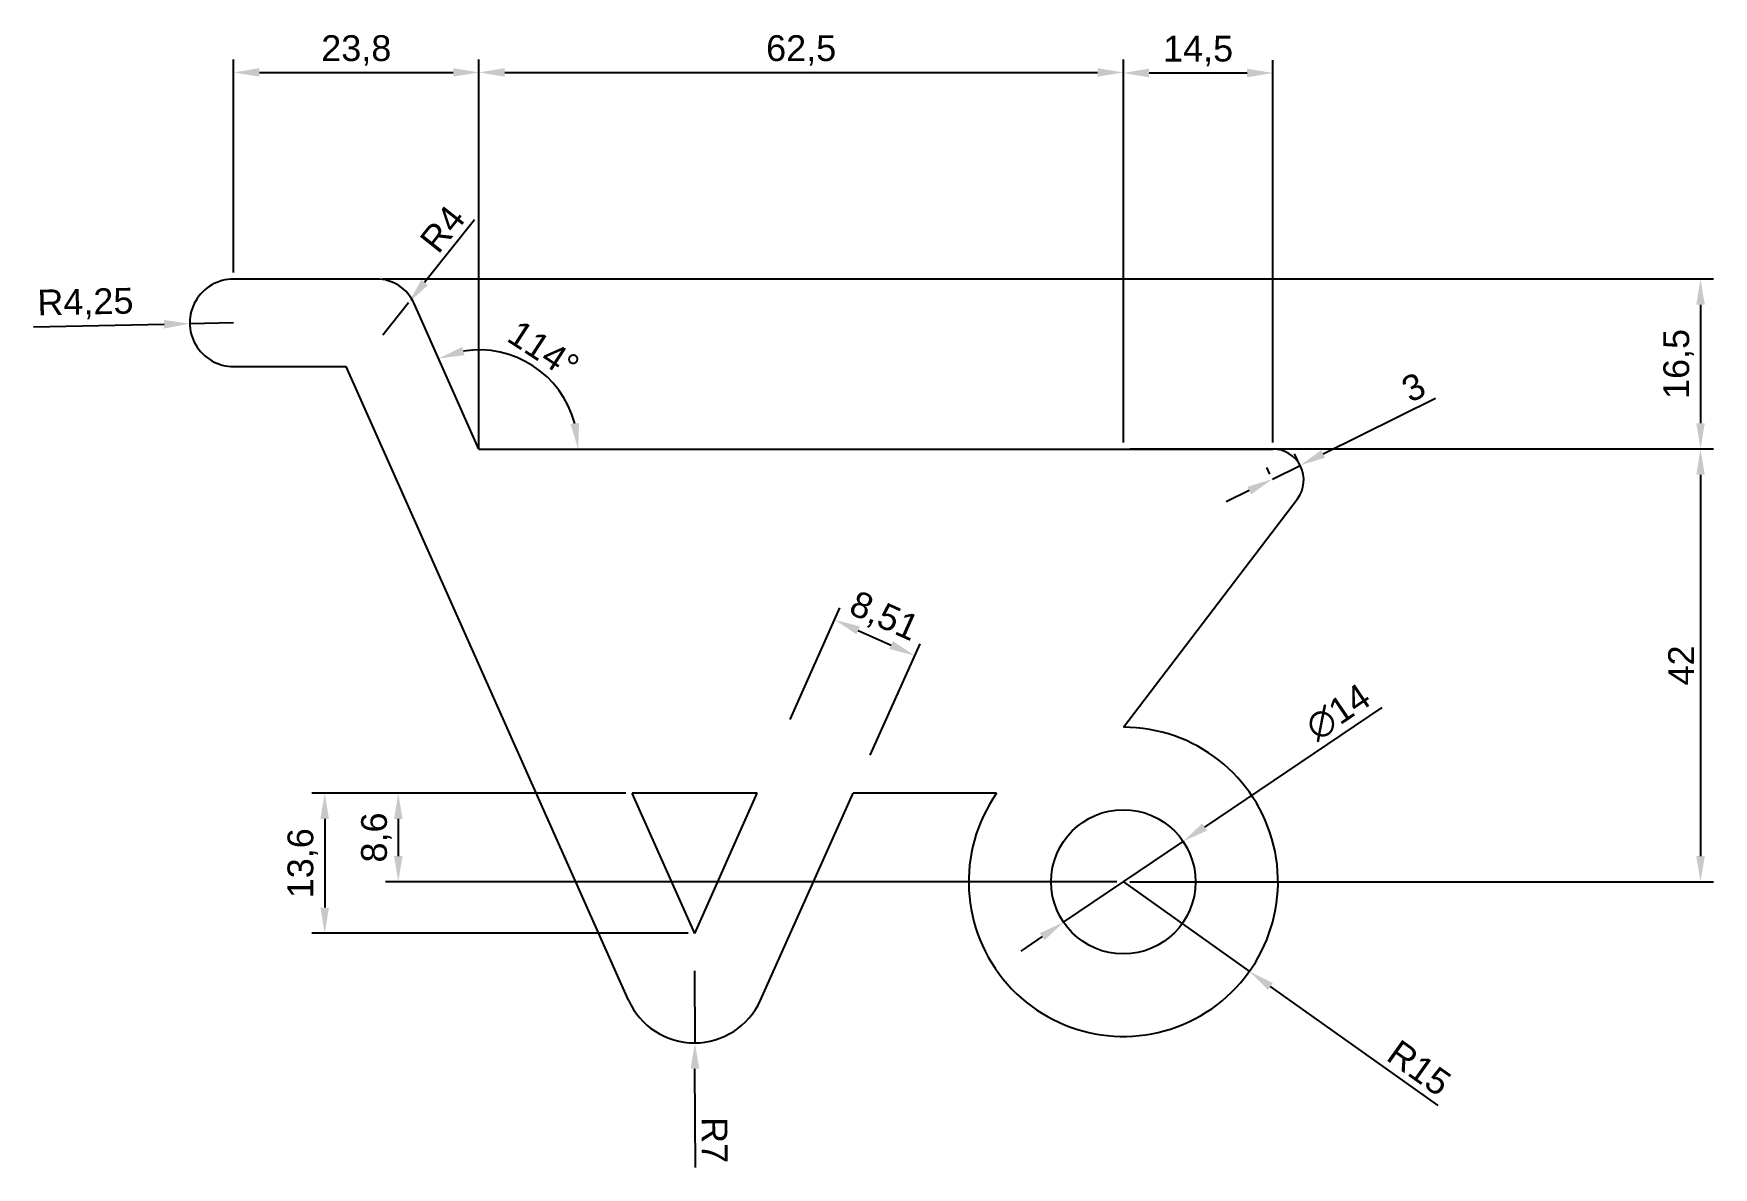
# Model space of a CAD drawing. Header units: millimetres. Extents: x 58 to 220, y 81 to 191.
import ezdxf

# ---------------------------------------------------------------- set-up
doc = ezdxf.new("R2010")
doc.units = ezdxf.units.MM
doc.styles.get("Standard").update_dxf_attribs({"font": 'arial.ttf'})
doc.dimstyles.new('ISO-25', dxfattribs={"dimtxt": 2.5, "dimasz": 2.5, "dimexe": 1.25, "dimexo": 0.625, "dimtad": 1, "dimtxsty": 'Standard', "dimcen": 2.5, "dimadec": 0, "dimazin": 0, "dimtfac": 1, "dimtmove": 0, "dimatfit": 3, "dimfxl": 1, "dimarcsym": 0})

# ---------------------------------------------------------------- blocks, each defined once
blk = doc.blocks.new('*D1')
at = {"color": 0, "lineweight": -2, "transparency": 16777216}
for p, q in [((100.76, 150.94), (100.76, 188.11)), ((163.26, 150.94), (163.26, 188.11)), ((103.26, 186.86), (160.76, 186.86))]:
    blk.add_line(p, q, dxfattribs=at)
at = {"color": 0, "transparency": 16777216}
for points in [[(103.26, 187.28), (103.26, 186.45), (100.76, 186.86)], [(160.76, 187.28), (160.76, 186.45), (163.26, 186.86)]]:
    blk.add_solid(points, dxfattribs=at)
at = {"layer": 'Defpoints', "color": 0, "transparency": 16777216}
for p in [(163.26, 186.86), (100.76, 150.32), (163.26, 150.32)]:
    blk.add_point(p, dxfattribs=at)
at = {"color": 0, "transparency": 16777216, "insert": (132.01, 188.99), "char_height": 2.5, "attachment_point": 5}
blk.add_mtext('62,5', dxfattribs=at)
blk = doc.blocks.new('*D2')
at = {"color": 0, "lineweight": -2, "transparency": 16777216}
for p, q in [((163.26, 150.94), (163.26, 188.06)), ((177.76, 150.94), (177.76, 188.06)), ((165.76, 186.81), (175.26, 186.81))]:
    blk.add_line(p, q, dxfattribs=at)
at = {"color": 0, "transparency": 16777216}
for points in [[(165.76, 187.23), (165.76, 186.39), (163.26, 186.81)], [(175.26, 187.23), (175.26, 186.39), (177.76, 186.81)]]:
    blk.add_solid(points, dxfattribs=at)
at = {"layer": 'Defpoints', "color": 0, "transparency": 16777216}
for p in [(177.76, 186.81), (163.26, 150.32), (177.76, 150.32)]:
    blk.add_point(p, dxfattribs=at)
at = {"color": 0, "transparency": 16777216, "insert": (170.51, 188.94), "char_height": 2.5, "attachment_point": 5}
blk.add_mtext('14,5', dxfattribs=at)
blk = doc.blocks.new('*D3')
at = {"color": 0, "lineweight": -2, "transparency": 16777216}
for p, q in [((182.65, 149.84), (193.55, 155.24)), ((177.48, 147.88), (177.17, 148.52)), ((177.72, 147.4), (180.41, 148.73)), ((180.17, 149.21), (179.85, 149.85)), ((175.48, 146.29), (173.24, 145.18))]:
    blk.add_line(p, q, dxfattribs=at)
at = {"color": 0, "transparency": 16777216}
for points in [[(182.46, 150.21), (182.83, 149.47), (180.41, 148.73)], [(175.3, 146.66), (175.67, 145.91), (177.72, 147.4)]]:
    blk.add_solid(points, dxfattribs=at)
at = {"layer": 'Defpoints', "color": 0, "transparency": 16777216}
for p in [(180.41, 148.73), (180.45, 148.65), (177.76, 147.32)]:
    blk.add_point(p, dxfattribs=at)
at = {"color": 0, "transparency": 16777216, "insert": (191.41, 156.3), "char_height": 2.5, "attachment_point": 5, "rotation": 26.3596}
blk.add_mtext('3', dxfattribs=at)
blk = doc.blocks.new('*D5')
at = {"color": 0, "lineweight": -2, "transparency": 16777216}
for p, q in [((121.66, 99.68), (121.7, 92.68)), ((121.76, 80.6), (121.71, 90.18))]:
    blk.add_line(p, q, dxfattribs=at)
at = {"color": 0, "transparency": 16777216}
blk.add_solid([(122.13, 90.19), (121.29, 90.18), (121.7, 92.68)], dxfattribs=at)
at = {"layer": 'Defpoints', "color": 0, "transparency": 16777216}
for p in [(121.66, 99.68), (121.7, 92.68)]:
    blk.add_point(p, dxfattribs=at)
at = {"color": 0, "transparency": 16777216, "insert": (123.62, 83.25), "char_height": 2.5, "attachment_point": 5, "rotation": 270.2922}
blk.add_mtext('R7', dxfattribs=at)
blk = doc.blocks.new('*D6')
at = {"color": 0, "lineweight": -2, "transparency": 16777216}
for p, q in [((100.32, 172.57), (95.49, 166.48)), ((91.45, 161.39), (93.94, 164.52))]:
    blk.add_line(p, q, dxfattribs=at)
at = {"color": 0, "transparency": 16777216}
blk.add_solid([(95.17, 166.74), (95.82, 166.22), (93.94, 164.52)], dxfattribs=at)
at = {"layer": 'Defpoints', "color": 0, "transparency": 16777216}
for p in [(93.94, 164.52), (91.45, 161.39)]:
    blk.add_point(p, dxfattribs=at)
at = {"color": 0, "transparency": 16777216, "insert": (97.22, 171.67), "char_height": 2.5, "attachment_point": 5, "rotation": 51.5634}
blk.add_mtext('R4', dxfattribs=at)
blk = doc.blocks.new('*D9')
at = {"color": 0, "lineweight": -2, "transparency": 16777216}
for p, q in [((188.32, 125.25), (171.13, 113.63)), ((157.46, 104.4), (169.06, 112.24)), ((155.39, 103), (153.32, 101.6))]:
    blk.add_line(p, q, dxfattribs=at)
at = {"color": 0, "transparency": 16777216}
for points in [[(170.9, 113.98), (171.37, 113.29), (169.06, 112.24)], [(155.16, 103.34), (155.62, 102.65), (157.46, 104.4)]]:
    blk.add_solid(points, dxfattribs=at)
at = {"layer": 'Defpoints', "color": 0, "transparency": 16777216}
for p in [(169.06, 112.24), (157.46, 104.4)]:
    blk.add_point(p, dxfattribs=at)
at = {"color": 0, "transparency": 16777216, "insert": (184.1, 124.77), "char_height": 2.5, "attachment_point": 5, "rotation": 34.0492}
blk.add_mtext('∅14', dxfattribs=at)
blk = doc.blocks.new('*D10')
at = {"color": 0, "lineweight": -2, "transparency": 16777216}
for p, q in [((163.26, 108.32), (175.49, 99.62)), ((193.8, 86.6), (177.52, 98.17))]:
    blk.add_line(p, q, dxfattribs=at)
at = {"color": 0, "transparency": 16777216}
blk.add_solid([(177.77, 98.51), (177.28, 97.84), (175.49, 99.62)], dxfattribs=at)
at = {"layer": 'Defpoints', "color": 0, "transparency": 16777216}
for p in [(163.26, 108.32), (175.49, 99.62)]:
    blk.add_point(p, dxfattribs=at)
at = {"color": 0, "transparency": 16777216, "insert": (191.95, 90.25), "char_height": 2.5, "attachment_point": 5, "rotation": 324.5853}
blk.add_mtext('R15', dxfattribs=at)
blk = doc.blocks.new('*D12')
at = {"color": 0, "lineweight": -2, "transparency": 16777216}
blk.add_arc((100.76, 150.32), 9.62, 14.9306, 99.0694, dxfattribs=at)
at = {"color": 0, "transparency": 16777216}
for points in [[(99.36, 159.42), (99.13, 160.22), (96.85, 159.1)], [(110.47, 152.85), (109.64, 152.74), (110.38, 150.32)]]:
    blk.add_solid(points, dxfattribs=at)
at = {"layer": 'Defpoints', "color": 0, "transparency": 16777216}
for p in [(94.47, 164.44), (108.34, 156.24), (100.76, 150.32), (100.76, 150.32), (163.26, 150.32)]:
    blk.add_point(p, dxfattribs=at)
at = {"color": 0, "transparency": 16777216, "insert": (107.03, 159.96), "char_height": 2.5, "attachment_point": 5, "rotation": 327}
blk.add_mtext('114°', dxfattribs=at)
blk = doc.blocks.new('*D13')
at = {"color": 0, "lineweight": -2, "transparency": 16777216}
for p, q in [((91.44, 166.82), (220.49, 166.82)), ((219.24, 164.32), (219.24, 152.82)), ((178.39, 150.32), (220.49, 150.32))]:
    blk.add_line(p, q, dxfattribs=at)
at = {"color": 0, "transparency": 16777216}
for points in [[(218.83, 164.32), (219.66, 164.32), (219.24, 166.82)], [(218.83, 152.82), (219.66, 152.82), (219.24, 150.32)]]:
    blk.add_solid(points, dxfattribs=at)
at = {"layer": 'Defpoints', "color": 0, "transparency": 16777216}
for p in [(90.82, 166.82), (177.76, 150.32), (219.24, 150.32)]:
    blk.add_point(p, dxfattribs=at)
at = {"color": 0, "transparency": 16777216, "insert": (217.12, 158.57), "char_height": 2.5, "attachment_point": 5, "rotation": 90}
blk.add_mtext('16,5', dxfattribs=at)
blk = doc.blocks.new('*D14')
at = {"color": 0, "lineweight": -2, "transparency": 16777216}
for p, q in [((57.56, 162.16), (70.21, 162.42)), ((76.96, 162.57), (72.71, 162.48))]:
    blk.add_line(p, q, dxfattribs=at)
at = {"color": 0, "transparency": 16777216}
blk.add_solid([(70.2, 162.84), (70.22, 162.01), (72.71, 162.48)], dxfattribs=at)
at = {"layer": 'Defpoints', "color": 0, "transparency": 16777216}
for p in [(72.71, 162.48), (76.96, 162.57)]:
    blk.add_point(p, dxfattribs=at)
at = {"color": 0, "transparency": 16777216, "insert": (62.59, 164.39), "char_height": 2.5, "attachment_point": 5, "rotation": 1.2083}
blk.add_mtext('R4,25', dxfattribs=at)
blk = doc.blocks.new('*D15')
at = {"color": 0, "lineweight": -2, "transparency": 16777216}
for p, q in [((76.96, 167.44), (76.96, 188.11)), ((100.76, 167.44), (100.76, 188.11)), ((79.46, 186.86), (98.26, 186.86))]:
    blk.add_line(p, q, dxfattribs=at)
at = {"color": 0, "transparency": 16777216}
for points in [[(79.46, 187.28), (79.46, 186.45), (76.96, 186.86)], [(98.26, 187.28), (98.26, 186.45), (100.76, 186.86)]]:
    blk.add_solid(points, dxfattribs=at)
at = {"layer": 'Defpoints', "color": 0, "transparency": 16777216}
for p in [(100.76, 186.86), (76.96, 166.82), (100.76, 166.82)]:
    blk.add_point(p, dxfattribs=at)
at = {"color": 0, "transparency": 16777216, "insert": (88.86, 188.99), "char_height": 2.5, "attachment_point": 5}
blk.add_mtext('23,8', dxfattribs=at)
blk = doc.blocks.new('*D16')
at = {"color": 0, "lineweight": -2, "transparency": 16777216}
for p, q in [((163.89, 150.32), (220.49, 150.32)), ((219.24, 147.82), (219.24, 110.82)), ((163.89, 108.32), (220.49, 108.32))]:
    blk.add_line(p, q, dxfattribs=at)
at = {"color": 0, "transparency": 16777216}
for points in [[(218.83, 147.82), (219.66, 147.82), (219.24, 150.32)], [(218.83, 110.82), (219.66, 110.82), (219.24, 108.32)]]:
    blk.add_solid(points, dxfattribs=at)
at = {"layer": 'Defpoints', "color": 0, "transparency": 16777216}
for p in [(163.26, 150.32), (163.26, 108.32), (219.24, 108.32)]:
    blk.add_point(p, dxfattribs=at)
at = {"color": 0, "transparency": 16777216, "insert": (217.36, 129.32), "char_height": 2.5, "attachment_point": 5, "rotation": 90}
blk.add_mtext('42', dxfattribs=at)
blk = doc.blocks.new('*D17')
at = {"color": 0, "lineweight": -2, "transparency": 16777216}
for p, q in [((115.01, 116.92), (91.68, 116.92)), ((92.93, 114.42), (92.93, 110.82)), ((162.64, 108.32), (91.68, 108.32))]:
    blk.add_line(p, q, dxfattribs=at)
at = {"color": 0, "transparency": 16777216}
for points in [[(92.52, 114.42), (93.35, 114.42), (92.93, 116.92)], [(92.52, 110.82), (93.35, 110.82), (92.93, 108.32)]]:
    blk.add_solid(points, dxfattribs=at)
at = {"layer": 'Defpoints', "color": 0, "transparency": 16777216}
for p in [(115.63, 116.92), (92.93, 108.32), (163.26, 108.32)]:
    blk.add_point(p, dxfattribs=at)
at = {"color": 0, "transparency": 16777216, "insert": (90.81, 112.62), "char_height": 2.5, "attachment_point": 5, "rotation": 90}
blk.add_mtext('8,6', dxfattribs=at)
blk = doc.blocks.new('*D18')
at = {"color": 0, "lineweight": -2, "transparency": 16777216}
for p, q in [((115.01, 116.92), (84.55, 116.92)), ((85.8, 114.42), (85.8, 105.82)), ((121.06, 103.32), (84.55, 103.32))]:
    blk.add_line(p, q, dxfattribs=at)
at = {"color": 0, "transparency": 16777216}
for points in [[(85.38, 114.42), (86.21, 114.42), (85.8, 116.92)], [(85.38, 105.82), (86.21, 105.82), (85.8, 103.32)]]:
    blk.add_solid(points, dxfattribs=at)
at = {"layer": 'Defpoints', "color": 0, "transparency": 16777216}
for p in [(115.63, 116.92), (85.8, 103.32), (121.69, 103.32)]:
    blk.add_point(p, dxfattribs=at)
at = {"color": 0, "transparency": 16777216, "insert": (83.67, 110.12), "char_height": 2.5, "attachment_point": 5, "rotation": 90}
blk.add_mtext('13,6', dxfattribs=at)
blk = doc.blocks.new('*D19')
at = {"color": 0, "lineweight": -2, "transparency": 16777216}
for p, q in [((130.93, 124.07), (135.77, 134.89)), ((137.54, 132.72), (140.74, 131.29)), ((138.69, 120.6), (143.54, 131.41))]:
    blk.add_line(p, q, dxfattribs=at)
at = {"color": 0, "transparency": 16777216}
for points in [[(137.71, 133.1), (137.37, 132.34), (135.26, 133.75)], [(140.91, 131.67), (140.57, 130.91), (143.03, 130.27)]]:
    blk.add_solid(points, dxfattribs=at)
at = {"layer": 'Defpoints', "color": 0, "transparency": 16777216}
for p in [(143.03, 130.27), (130.67, 123.5), (138.44, 120.03)]:
    blk.add_point(p, dxfattribs=at)
at = {"color": 0, "transparency": 16777216, "insert": (140.01, 133.95), "char_height": 2.5, "attachment_point": 5, "rotation": 335.883}
blk.add_mtext('8,51', dxfattribs=at)

msp = doc.modelspace()

# ---------------------------------------------------------------- linework, layer by layer
for p, q in [((90.818, 166.816), (76.962, 166.816)), ((100.762, 150.316), (100.762, 166.816)), ((100.762, 150.316), (94.472, 164.443)), ((76.962, 158.316), (87.893, 158.321)), ((115.268, 96.836), (87.893, 158.321)), ((100.762, 150.316), (163.262, 150.316)), ((163.262, 150.316), (177.762, 150.316)), ((163.262, 123.316), (180.149, 145.499)), ((121.687, 103.316), (115.632, 116.916)), ((127.742, 116.916), (115.632, 116.916)), ((121.687, 103.316), (127.742, 116.916)), ((128.052, 96.823), (137.047, 116.916)), ((150.972, 116.916), (137.047, 116.916))]:
    msp.add_line(p, q)
msp.add_circle((163.262, 108.316), 7)
for centre, radius, start, end in [((76.962, 162.566), 4.25, 90, 270.0593), ((90.818, 162.816), 4, 24, 90), ((177.762, 147.316), 3, 322.71923, 90), ((163.262, 108.316), 15, 145.017, 90), ((121.663, 99.683), 7, 204, 335.88296)]:
    msp.add_arc(centre, radius, start, end)

# ---------------------------------------------------------------- dimensions: what is measured, and where the dimension line sits
for base, p1, p2, picture, middle in [((100.762, 186.864), (76.962, 166.816), (100.762, 166.816), '*D15', (88.862, 188.992)), ((163.262, 186.864), (100.762, 150.316), (163.262, 150.316), '*D1', (132.012, 188.992)), ((177.762, 186.809), (163.262, 150.316), (177.762, 150.316), '*D2', (170.512, 188.936))]:
    dim = msp.add_linear_dim(base=base, p1=p1, p2=p2, dimstyle='ISO-25')
    dim.commit()
    dim.dimension.update_dxf_attribs({"geometry": picture, "text_midpoint": middle})
for center, mpoint, picture, middle in [((91.453, 161.389), (93.939, 164.522), '*D6', (97.217, 171.669)), ((76.962, 162.566), (72.713, 162.476), '*D14', (62.592, 164.391))]:
    dim = msp.add_radius_dim(center=center, mpoint=mpoint, dimstyle='ISO-25')
    dim.commit()
    dim.dimension.update_dxf_attribs({"geometry": picture, "text_midpoint": middle})
for base, p1, p2, picture, middle in [((219.243, 150.316), (90.818, 166.816), (177.762, 150.316), '*D13', (217.115, 158.566)), ((219.243, 108.316), (163.262, 150.316), (163.262, 108.316), '*D16', (217.362, 129.316)), ((85.796, 103.316), (115.632, 116.916), (121.687, 103.316), '*D18', (83.669, 110.116)), ((92.933, 108.316), (115.632, 116.916), (163.262, 108.316), '*D17', (90.806, 112.616))]:
    dim = msp.add_linear_dim(base=base, p1=p1, p2=p2, angle=90, dimstyle='ISO-25')
    dim.commit()
    dim.dimension.update_dxf_attribs({"geometry": picture, "text_midpoint": middle})
dim = msp.add_angular_dim_2l(base=(108.343, 156.239), line1=((100.762, 150.316), (163.262, 150.316)), line2=((100.762, 150.316), (94.472, 164.443)), dimstyle='ISO-25')
dim.commit()
dim.dimension.update_dxf_attribs({"geometry": '*D12', "text_midpoint": (107.026, 159.961)})
dim = msp.add_linear_dim(base=(180.409, 148.729), p1=(177.762, 147.316), p2=(180.45, 148.648), angle=26.35961, dimstyle='ISO-25')
dim.commit()
dim.dimension.update_dxf_attribs({"geometry": '*D3', "text_midpoint": (192.252, 154.597), "dimtype": 161})
dim = msp.add_aligned_dim(p1=(130.675, 123.502), p2=(138.439, 120.026), distance=11.223, dimstyle='ISO-25')
dim.commit()
dim.dimension.update_dxf_attribs({"geometry": '*D19', "text_midpoint": (140.012, 133.949)})
dim = msp.add_diameter_dim_2p(p1=(157.462, 104.396), p2=(169.062, 112.235), dimstyle='ISO-25')
dim.commit()
dim.dimension.update_dxf_attribs({"geometry": '*D9', "text_midpoint": (185.201, 123.141), "dimtype": 163})
for center, mpoint, picture, middle in [((163.262, 108.316), (175.486, 99.623), '*D10', (190.853, 88.697)), ((121.663, 99.683), (121.698, 92.683), '*D5', (121.747, 83.244))]:
    dim = msp.add_radius_dim(center=center, mpoint=mpoint, dimstyle='ISO-25')
    dim.commit()
    dim.dimension.update_dxf_attribs({"geometry": picture, "text_midpoint": middle, "dimtype": 164})

doc.saveas('drawing.dxf')
